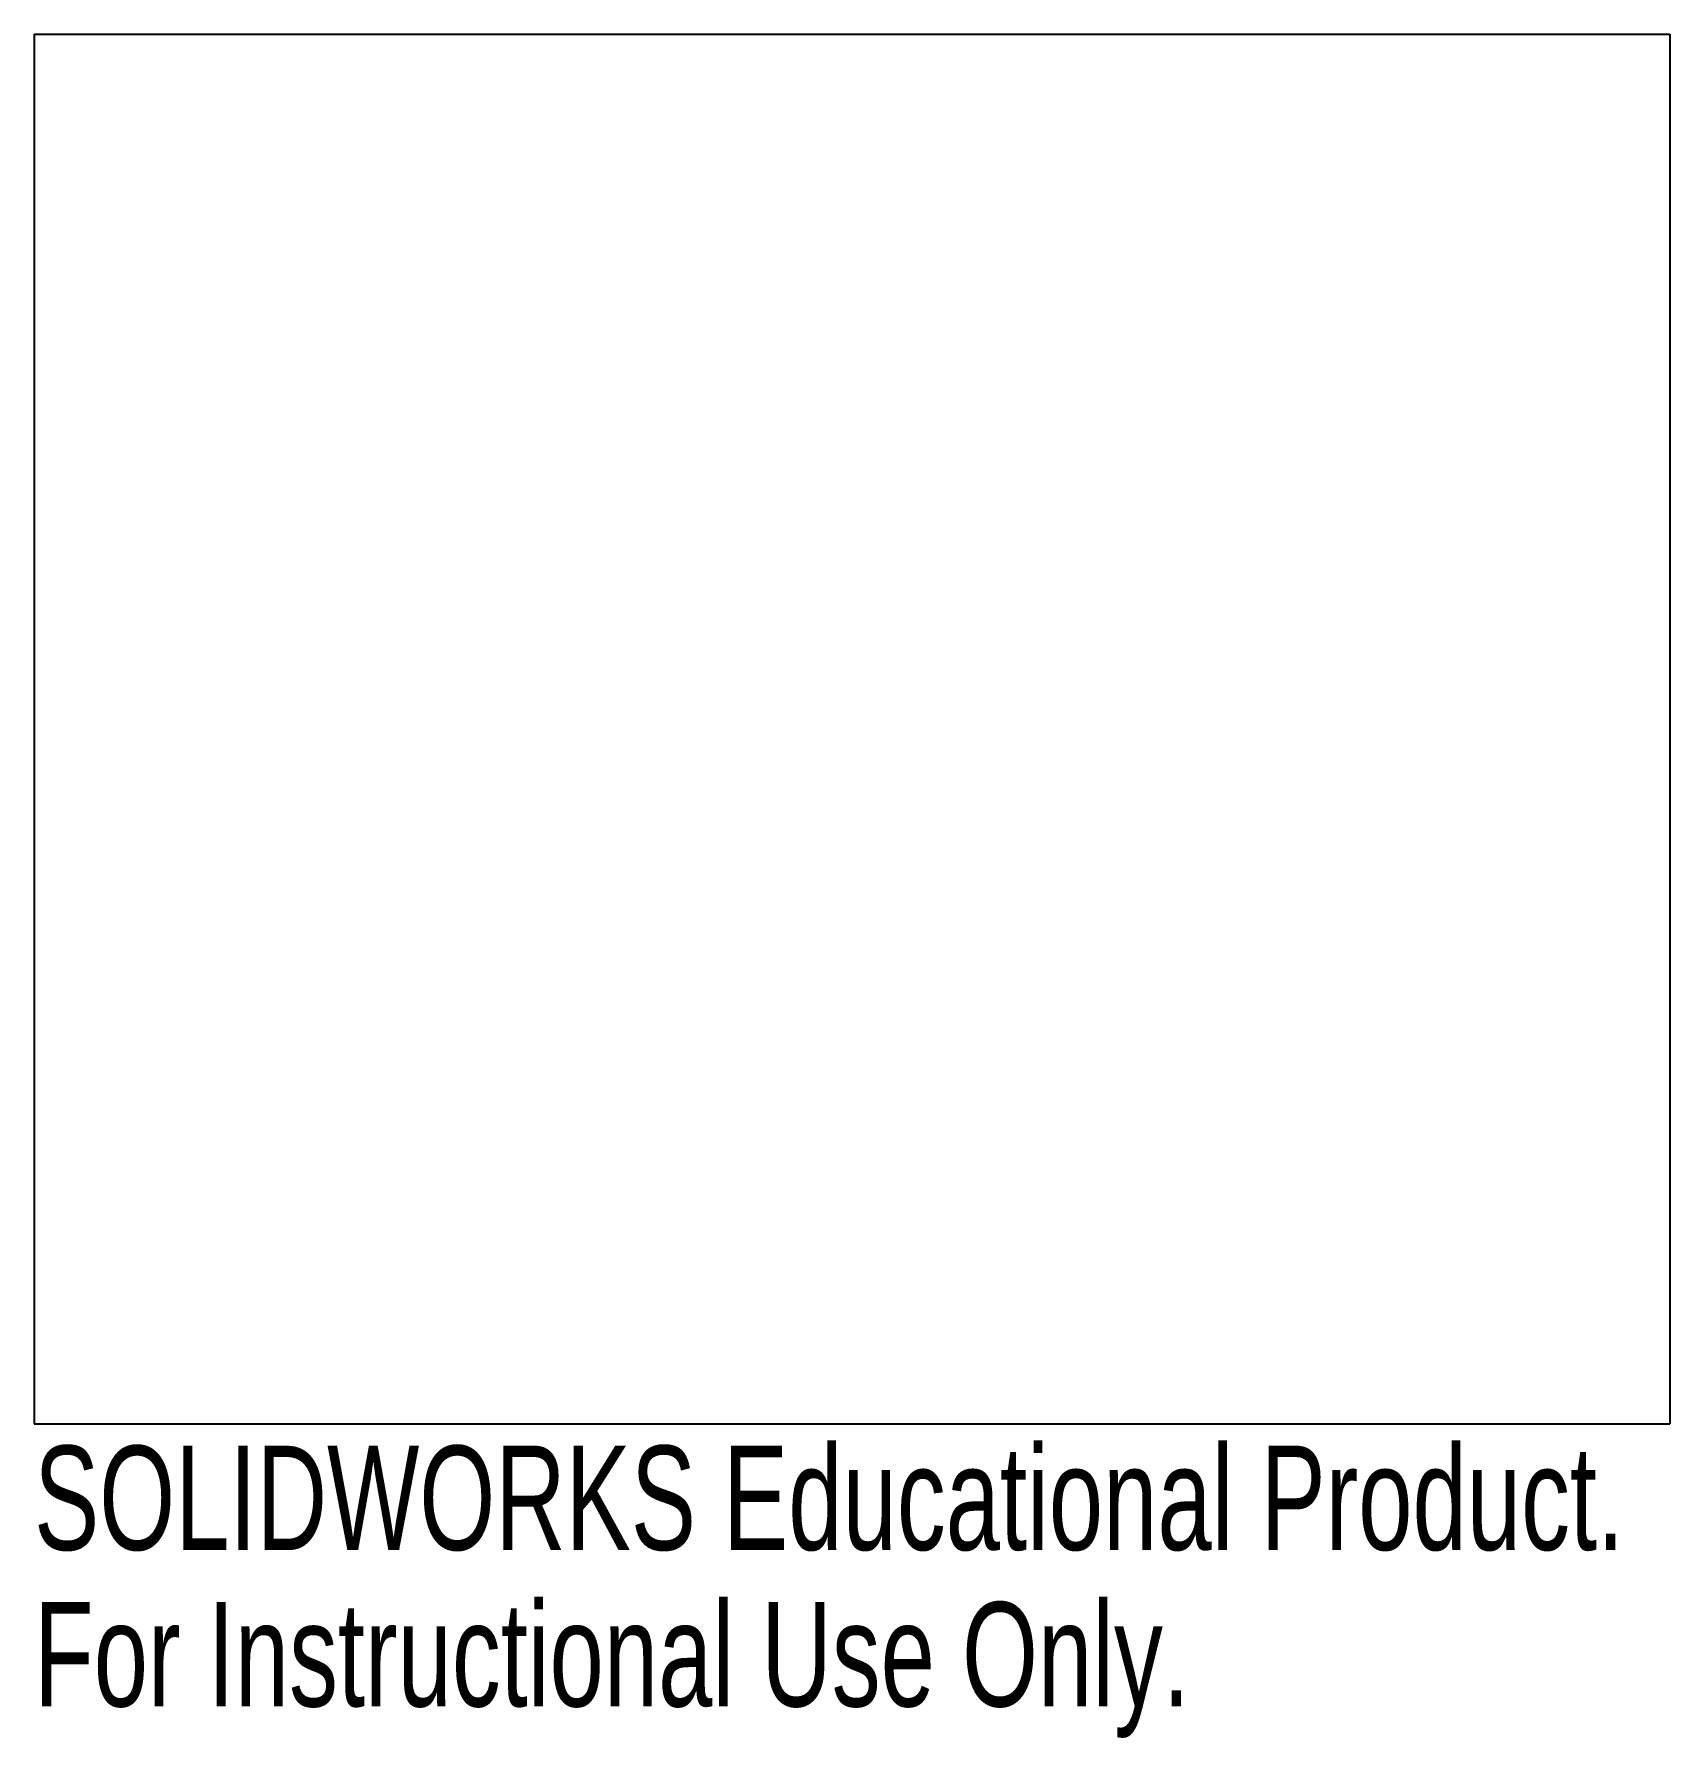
# Model space of a CAD drawing. Header units: millimetres. Extents: x 0 to 75.8, y -79 to 0.
import ezdxf

# ---------------------------------------------------------------- set-up
doc = ezdxf.new("R2010")
doc.units = ezdxf.units.MM
doc.styles.add('SLDTEXTSTYLE0', font='TXT', dxfattribs={"width": 0.7})

msp = doc.modelspace()

# ---------------------------------------------------------------- linework, layer by layer
at = {"color": 7, "linetype": 'Continuous', "lineweight": 25}
for p, q in [((0, 0), (0, -64.4)), ((0, 0), (75.8, 0)), ((75.8, 0), (75.8, -64.4)), ((0, -64.4), (75.8, -64.4))]:
    msp.add_line(p, q, dxfattribs=at)

# ---------------------------------------------------------------- texts
at = {"color": 7, "linetype": 'Continuous', "char_height": 4.83362, "attachment_point": 1, "style": 'SLDTEXTSTYLE0'}
for s, insert in [('SOLIDWORKS Educational Product.', (0, -65.42)), ('For Instructional Use Only.', (0, -72.67))]:
    msp.add_mtext(s, dxfattribs=dict(at, insert=insert))

doc.saveas('drawing.dxf')
